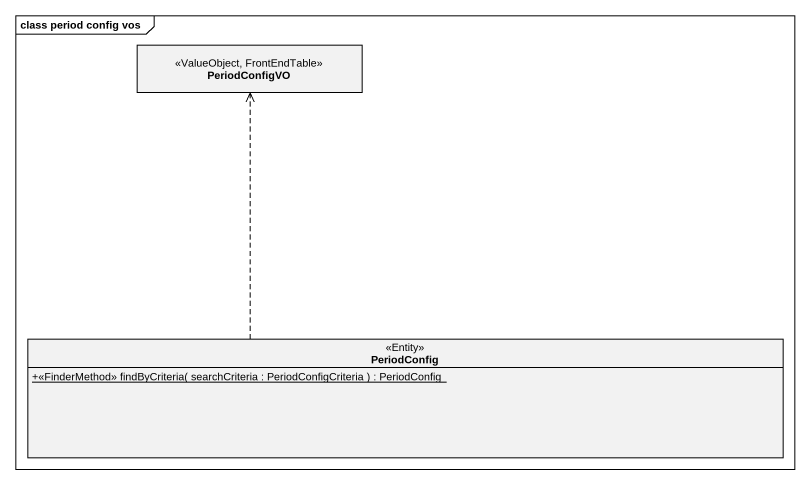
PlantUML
@startuml
mainframe class period config vos
hide circle
hide empty members
skinparam classAttributeIconSize 0
class PeriodConfigVO <<ValueObject, FrontEndTable>>
class PeriodConfig <<Entity>> {
  {static} +<<FinderMethod>> findByCriteria( searchCriteria : PeriodConfigCriteria ) : PeriodConfig
}
PeriodConfig .up.> PeriodConfigVO
@enduml
